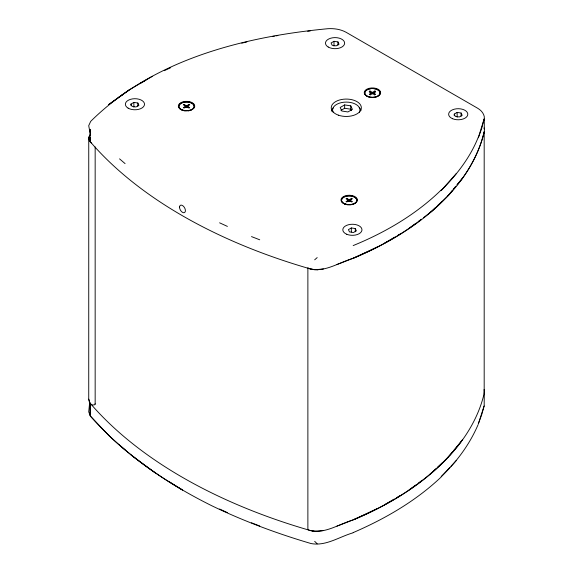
<?xml version="1.0" encoding="UTF-8"?>
<svg xmlns="http://www.w3.org/2000/svg" width="573" height="573" viewBox="0 0 573 573"><rect width="100%" height="100%" fill="white"/><g stroke="black" fill="none" stroke-linecap="round" stroke-linejoin="round"><path stroke-width="0.86" d="M307.88 268.078L307.88 528.829A2.736 1.583 0 0 0 309.456 530.326C324.669 534.466 339.094 523.901 353.226 519.94A324.504 187.35 0 0 0 448.107 457.376M90.248 404.86L90.14 415.518L90.14 403.22L93.8 407.389A490.187 283.005 0 0 0 310.888 530.67L314.684 531.386L323.451 530.562M323.451 268.952L314.684 269.776L310.888 269.066A490.187 283.005 0 0 1 93.8 145.778L90.14 141.617L90.248 137.584M484.185 405.72L484.285 390.557M89.703 402.16L88.715 411.88L90.498 416.206M478.068 137.699C469.982 157.826 456.359 175.245 441.16 190.523L456.445 173.375M478.068 424.722C469.609 444.447 456.624 461.938 441.16 476.729L449.719 467.582M91.365 142.942A2.736 1.583 0 0 1 90.735 142.448L89.445 140.75L88.736 137.541L90.319 134.433L88.751 137.549L88.736 399.145L89.445 402.353L90.763 404.094A2.736 1.583 0 0 0 94.373 404.817A1.368 0.788 0 0 0 95.032 403.764M187.357 107.266L188.997 104.429L189.699 104.838L187.242 106.256L187.242 107.674M373.66 93.141L374.885 91.014L375.587 91.422L374.771 92.84M350.017 201.173L351.65 198.337L352.352 198.745L349.895 200.163L349.895 201.581M455.542 186.741L449.003 194.756L432.586 210.606L423.418 217.747M457.175 184.735L462.633 178.053A324.504 187.35 0 0 0 484.185 131.819A21.91 12.649 0 0 0 484.056 127.958M447.921 195.801L452.448 190.336M453.58 188.975L455.843 186.239M456.975 184.878L462.633 178.053M447.921 457.404L452.448 451.947M453.58 450.579L462.633 439.656C431.655 481.356 385.092 508.466 337.01 526.086M450.944 466.279L456.445 460.398M441.081 190.086C416.091 214.438 385.343 232.423 353.169 245.581M430.058 212.576L435.179 207.827M437.743 205.456L442.22 201.302M430.058 474.179L435.824 468.843M437.743 467.059L442.22 462.905M314.684 259.805L317.191 257.592M441.081 477.108C415.69 501.131 385.113 518.787 353.169 532.604M409.222 228.204L415.719 223.441M418.605 221.328L421.492 219.215C396.215 239.005 367.064 253.452 337.01 264.475M409.222 489.808L415.719 485.052M418.605 482.939L422.215 480.296M129.369 89.76L108.806 104.494L129.369 89.76L152.411 76.309M118.461 97.517L123.603 93.929M384.411 243.21L394.725 237.172M397.676 235.446L399.89 234.149M384.411 504.82L393.988 499.212M396.939 497.486L399.89 495.76M130.966 104.071L133.874 102.395L137.842 103.011L138.902 105.303L135.994 106.979L132.034 106.363L130.966 104.071L130.966 105.676M188.997 104.429L186.54 105.847L184.083 104.429L183.381 104.838L185.838 106.256L185.838 107.674M185.838 106.256L183.381 107.674L184.083 108.075L186.54 106.657L188.997 108.075L189.699 107.674L187.242 106.256M333.995 41.299L331.094 42.975L332.154 45.267L336.122 45.883L339.03 44.207L337.963 41.915L333.995 41.299L333.995 46.112M344.652 104.909L340.183 107.488L341.816 111.012L347.926 111.957L352.402 109.379L350.762 105.847L344.652 104.909L344.652 108.261L340.928 110.41M370.094 92.84L369.27 91.422L369.972 91.014L372.429 92.432L374.885 91.014M371.727 94.258L371.727 92.84L369.27 94.258L370.502 94.968M369.972 94.66L372.429 93.241L374.885 94.66M373.13 94.258L373.13 92.84L375.587 91.422M374.362 94.968L375.587 94.258L373.13 92.84M454.246 114.077L457.154 112.401L461.115 113.017L462.182 115.309L459.274 116.985L455.306 116.369L454.246 114.077L454.246 115.682M351.65 198.337L349.193 199.755L346.737 198.337L346.035 198.745L348.491 200.163L348.491 201.581M348.491 200.163L346.035 201.581L346.737 201.983L349.193 200.564L351.65 201.983L352.352 201.581L349.895 200.163M351.328 227.947L348.42 229.623L349.487 231.915L353.455 232.523L356.356 230.847L355.296 228.555L351.328 227.947L351.328 231.958M140.048 83.522L145.864 80.191M353.742 258.008L377.679 246.798M353.742 519.618L377.679 508.401M164.272 70.68L170.704 67.678M352.989 532.84C339.338 536.772 325.793 546.391 311.067 543.548C277.088 533.57 243.84 521.179 211.924 505.816C166.542 483.275 123.789 454.181 90.226 415.905L109.579 436.289M241.77 43.161L246.856 41.929M272.619 36.457L274.36 36.149M276.107 35.848L277.848 35.54M308.023 267.806A2.736 1.583 0 0 0 309.384 268.701C324.619 272.884 339.08 262.305 353.226 258.33A324.504 187.35 0 0 0 484.185 131.819L484.185 393.429A324.504 187.35 0 0 1 462.053 440.508M307.637 31.236L310.28 30.935M312.392 531.071L317.943 531.472M317.958 269.876L311.075 269.16M344.652 108.261L350.762 109.207L351.414 110.618M251.497 236.599L259.727 239.793M251.497 522.798L259.727 525.993M219.595 222.811L227.402 226.407M219.595 509.01L227.402 512.606M369.27 91.422L371.727 92.84M168.605 481.32L182.536 490.037C156.314 474.637 131.539 456.796 109.321 436.003M131.174 455.134L155.634 473.183M119.542 158.857L125.079 163.613M119.542 445.056L125.079 449.812M314.684 541.356L317.191 543.791M89.975 403.113L88.751 399.152M369.972 91.014L370.795 92.432M346.737 198.337L348.377 201.173M184.083 104.429L185.724 107.266M88.751 137.549L89.445 140.75M90.169 133.495L88.715 125.68L90.684 121.383C152.776 59.757 243.246 36.744 327.921 28.707C334.116 28.335 340.498 29.244 346.006 32.231L477.681 108.254C480.826 110.109 483.583 112.967 484.285 116.656L484.285 128.954M90.24 131.84L90.14 129.319L90.14 141.617M461.115 113.017L461.115 116.226M457.154 112.401L457.154 117.214M372.429 92.432L372.429 93.85M355.296 228.555L355.296 231.764M350.762 105.847L350.762 109.207M349.193 199.755L349.193 201.173M337.963 41.915L337.963 45.124M186.54 105.847L186.54 107.266M137.842 103.011L137.842 106.22M133.874 102.395L133.874 107.208M95.161 146.91L95.161 404.051M484.056 389.561A21.91 12.649 0 0 1 484.185 393.429M461.021 441.919A324.504 187.35 0 0 1 449.311 456.072M194.147 107.094A7.671 4.426 0 0 1 193.294 108.626M191.554 109.88A7.671 4.426 0 0 1 188.073 110.868M185.287 110.897A7.671 4.426 0 0 1 181.741 109.987M181.319 109.772A7.671 4.426 0 0 1 180.925 109.543M179.242 107.882A7.671 4.426 0 0 1 179.535 104.73M179.786 104.436A7.671 4.426 0 0 1 180.065 104.157M180.388 103.892A7.671 4.426 0 0 1 180.739 103.641M181.118 103.405A7.671 4.426 0 0 1 181.963 102.982M182.429 102.796A7.671 4.426 0 0 1 183.41 102.488M184.463 102.273A7.671 4.426 0 0 1 188.882 102.316M189.405 102.424A7.671 4.426 0 0 1 194.197 106.771M353.992 196.99A7.671 4.426 0 0 1 356.406 201.947M355.346 203.086A7.671 4.426 0 0 1 349.616 204.862M348.499 204.848A7.671 4.426 0 0 1 344.402 203.895M343.972 203.68A7.671 4.426 0 0 1 343.578 203.458M343.213 203.207A7.671 4.426 0 0 1 342.876 202.949M342.575 202.677A7.671 4.426 0 0 1 342.31 202.391M342.088 202.097A7.671 4.426 0 0 1 341.63 201.166M341.558 200.844A7.671 4.426 0 0 1 343.392 197.549M343.771 197.313A7.671 4.426 0 0 1 345.562 196.539M346.586 196.281A7.671 4.426 0 0 1 351.536 196.224M352.574 196.467A7.671 4.426 0 0 1 353.541 196.797M376.303 89.295A7.671 4.426 0 0 1 378.903 95.49M378.588 95.755A7.671 4.426 0 0 1 375.559 97.159M375.043 97.281A7.671 4.426 0 0 1 370.086 97.331M369.048 97.088A7.671 4.426 0 0 1 366.448 95.884M365.818 95.354A7.671 4.426 0 0 1 365.223 91.608M365.431 91.315A7.671 4.426 0 0 1 366.276 90.477M366.627 90.226A7.671 4.426 0 0 1 368.804 89.216M369.306 89.073A7.671 4.426 0 0 1 370.903 88.779M373.689 88.751A7.671 4.426 0 0 1 375.809 89.144M333.185 112.294A13.695 7.907 0 0 1 346.293 102.094A13.695 7.907 0 0 1 359.393 112.294M331.344 111.169A15.063 8.695 0 0 1 333.5 107.638M359.192 107.745A15.063 8.695 0 0 1 361.004 110.367M484.092 119.098L481.642 128.66L478.29 137.792L484.092 119.098M484.092 406.121L481.642 414.859L478.29 423.991L484.092 406.121M182.35 109.959A7.671 4.426 0 0 0 194.197 106.492A7.671 4.426 0 0 0 183.073 102.302A7.671 4.426 0 0 0 182.35 109.959M345.003 203.866A7.671 4.426 0 0 0 356.85 200.407A7.671 4.426 0 0 0 345.734 196.21A7.671 4.426 0 0 0 345.003 203.866M368.238 96.543A7.671 4.426 0 0 0 380.085 93.077A7.671 4.426 0 0 0 368.969 88.887A7.671 4.426 0 0 0 368.238 96.543M128.094 108.118A9.583 5.537 0 0 0 144.167 105.726A9.583 5.537 0 0 0 132.542 98.885A9.583 5.537 0 0 0 128.094 108.118M180.022 108.97A8.215 4.742 0 0 0 194.132 107.903A8.215 4.742 0 0 0 185.466 101.385A8.215 4.742 0 0 0 180.022 108.97M328.222 47.022A9.583 5.537 0 0 0 344.294 44.63A9.583 5.537 0 0 0 332.669 37.782A9.583 5.537 0 0 0 328.222 47.022M338.378 115.159A15.063 8.695 0 0 0 361.348 108.018A15.063 8.695 0 0 0 339.144 100.11A15.063 8.695 0 0 0 338.378 115.159M365.911 95.555A8.215 4.742 0 0 0 380.021 94.488A8.215 4.742 0 0 0 371.361 87.97A8.215 4.742 0 0 0 365.911 95.555M179.542 207.032A4.19 2.399 60.4 0 0 183.818 212.762A4.19 2.399 60.4 0 0 184.083 207.003A4.19 2.399 60.4 0 0 179.542 207.032M452.57 118.718A9.583 5.537 0 0 0 467.747 114.829A9.583 5.537 0 0 0 454.325 109.185A9.583 5.537 0 0 0 452.57 118.718M345.089 204.103A8.215 4.742 0 0 0 357.409 199.991A8.215 4.742 0 0 0 345.089 195.887A8.215 4.742 0 0 0 345.089 204.103M346.751 234.264A9.583 5.537 0 0 0 361.921 230.375A9.583 5.537 0 0 0 348.499 224.731A9.583 5.537 0 0 0 346.751 234.264"/></g></svg>
